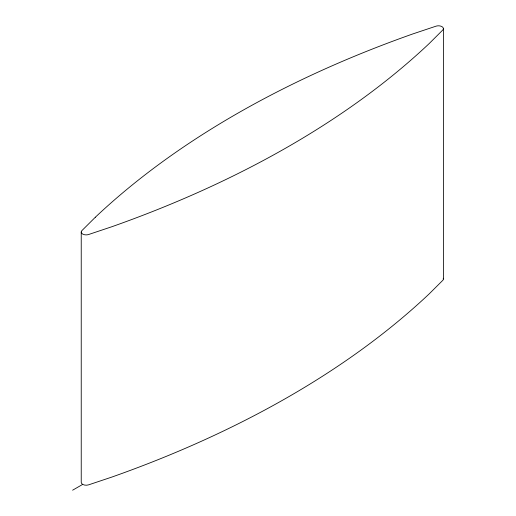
<?xml version="1.0" encoding="UTF-8"?>
<svg xmlns="http://www.w3.org/2000/svg" width="516" height="516" viewBox="0 0 516 516"><rect width="100%" height="100%" fill="white"/><g stroke="black" fill="none" stroke-linecap="round" stroke-linejoin="round"><path stroke-width="0.77" d="M72.614 490.2L82.683 484.395M443.386 28.651L443.386 278.988M81.231 232.045L81.231 482.383A4.928 2.844 0 0 0 88.636 484.84L111.817 477.081A958.115 553.165 0 0 0 429.286 293.791L442.722 280.407A4.928 2.844 0 0 0 443.218 278.253M95.337 217.23L81.889 230.62A4.928 2.844 0 0 0 82.683 234.058A4.928 2.844 0 0 0 88.636 234.503L111.817 226.743A958.115 553.165 0 0 0 429.286 43.46L442.722 30.07A4.928 2.844 0 0 0 441.948 26.639A4.928 2.844 0 0 0 436.001 26.181L412.8 33.94A958.115 553.165 0 0 0 95.337 217.23"/></g></svg>
